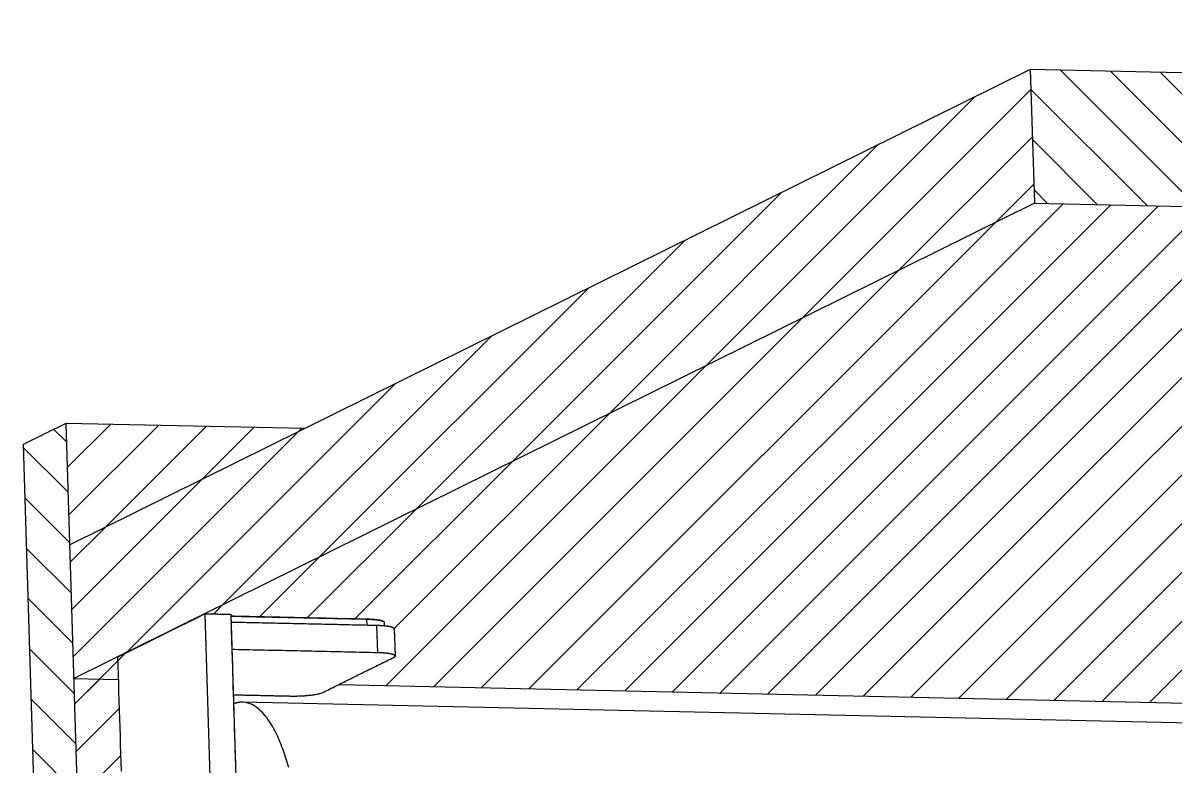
# Model space of a CAD drawing. Header units: inches. Extents: x 61 to 323, y -105 to 194.
# Drawn here: x 287.45 to 295.81, y 38.72 to 44.11 of the extents above; entities that cross this region are included whole.
import ezdxf

# ---------------------------------------------------------------- set-up
doc = ezdxf.new("R2010")
doc.units = ezdxf.units.IN
doc.header["$MEASUREMENT"] = 0
doc.layers.get('0').update_dxf_attribs({"true_color": 0xc2ced6})
for name, color, linetype, lineweight in [('FABRIC-ROLL', 7, 'Continuous', 30), ('SHADE-BRACKET', 7, 'Continuous', 30), ('STRUCTURE-SUB-STRUCTURE_THICK', 7, 'Continuous', 30), ('STRUCTURE-SUB-STRUCTURE_THIN', 7, 'Continuous', 9), ('TEXT', 7, 'Continuous', 18)]:
    doc.layers.add(name, color=color, linetype=linetype, lineweight=lineweight)

msp = doc.modelspace()

# ---------------------------------------------------------------- hatches: boundary and pattern name
at = {"layer": 'STRUCTURE-SUB-STRUCTURE_THIN', "transparency": 33554559}
h = msp.add_hatch(dxfattribs=at)
h.set_pattern_fill('ANSI31', color=256, scale=2, angle=90)
h.set_pattern_definition([(135, (221.57175, -90.01034), (-0.1767767, -0.1767767), [])])
h.paths.add_polyline_path([(320.2767, 44.0938), (319.3474, 44.1143), (319.5602, 37.1766), (320.4896, 37.156)])
h.paths.add_polyline_path([(319.3744, 43.2329), (294.7523, 43.7773), (294.782, 42.8092), (319.4041, 42.2649)])
h.paths.add_polyline_path([(287.7631, 41.2122), (287.4522, 41.0583), (287.665, 34.1205), (287.9759, 34.2745)])
h = msp.add_hatch(dxfattribs=at)
h.set_pattern_fill('ANSI31', color=256, scale=2)
h.set_pattern_definition([(45, (221.57175, -90.01034), (-0.1767767, 0.1767767), [])])
h.paths.add_polyline_path([(320.4896, 37.156), (319.5602, 37.1766), (312.2872, 33.5762), (313.2165, 33.5556)])
edge = h.paths.add_edge_path()
edge.add_line((289.532, 36.1822), (288.9529, 36.195))
edge.add_spline(control_points=[(288.9765, 36.1945), (288.9682, 36.1947), (288.9513, 36.1965), (288.9171, 36.2058), (288.8841, 36.2239), (288.8532, 36.2486), (288.8207, 36.2806), (288.7818, 36.331), (288.7393, 36.404), (288.6998, 36.491), (288.6636, 36.591), (288.6429, 36.6625), (288.633, 36.7002)], knot_values=[0, 0, 0, 0, 0.038844, 0.078622, 0.164097, 0.211324, 0.262128, 0.375601, 0.506124, 0.654056, 0.818993, 1, 1, 1, 1], degree=3, periodic=0)
edge.add_line((288.6326, 36.7017), (288.4671, 36.7054))
edge.add_spline(control_points=[(288.4937, 36.7048), (288.4892, 36.7049), (288.4801, 36.7057), (288.4665, 36.7088), (288.453, 36.7137), (288.4397, 36.7204), (288.4265, 36.729), (288.4087, 36.7431), (288.3964, 36.7558), (288.3886, 36.7649)], knot_values=[0, 0, 0, 0, 0.108979, 0.219703, 0.333828, 0.452848, 0.578037, 0.710456, 1, 1, 1, 1], degree=3, periodic=0)
edge.add_spline(control_points=[(288.3869, 36.7669), (288.3802, 36.7748), (288.3669, 36.7921), (288.3486, 36.821), (288.331, 36.8537), (288.3141, 36.8902), (288.2982, 36.9302), (288.2832, 36.9737), (288.2692, 37.0203), (288.2563, 37.07), (288.2446, 37.1225), (288.2302, 37.1971), (288.2156, 37.2958), (288.2035, 37.4194), (288.1991, 37.504), (288.1978, 37.5471)], knot_values=[0, 0, 0, 0, 0.038348, 0.080295, 0.125922, 0.175237, 0.228185, 0.284668, 0.344542, 0.407637, 0.473751, 0.542662, 0.687856, 0.841092, 1, 1, 1, 1], degree=3, periodic=0)
edge.add_line((288.1978, 37.5471), (288.1423, 39.3556))
edge.add_line((288.1423, 39.3556), (287.8198, 39.3627))
edge.add_line((287.8198, 39.3627), (287.9759, 34.2745))
edge.add_line((287.9759, 34.2745), (309.0675, 33.8082))
edge.add_line((309.0675, 33.8082), (309.066, 33.86))
edge.add_line((309.066, 33.86), (309.0867, 33.8703))
edge.add_line((309.0867, 33.8703), (309.088, 33.8709))
edge.add_line((309.088, 33.8709), (309.0889, 33.8784))
edge.add_line((309.0889, 33.8784), (309.4012, 34.033))
edge.add_arc((308.8648, 34.7312), 0.8805, 307.53195, 310.49551)
edge.add_line((309.4366, 34.0616), (309.4352, 34.1075))
edge.add_line((309.4352, 34.1075), (309.3504, 34.1094))
edge.add_line((309.3504, 34.1094), (309.344, 34.1095))
edge.add_line((309.344, 34.1095), (309.338, 34.1066))
edge.add_line((309.338, 34.1066), (289.4438, 34.5464))
edge.add_line((289.4438, 34.5464), (289.4498, 34.5494))
edge.add_line((289.4498, 34.5494), (289.3758, 34.551))
edge.add_line((289.3758, 34.551), (289.3701, 34.7376))
edge.add_spline(control_points=[(289.4759, 34.9656), (289.4723, 34.954), (289.4648, 34.9315), (289.4528, 34.8988), (289.4404, 34.8677), (289.4276, 34.8386), (289.4144, 34.8113), (289.4008, 34.7859), (289.3869, 34.7625), (289.3772, 34.7479), (289.3722, 34.741)], knot_values=[0, 0, 0, 0, 0.146183, 0.28665, 0.421169, 0.549577, 0.671739, 0.787553, 0.896978, 1, 1, 1, 1], degree=3, periodic=0)
edge.add_spline(control_points=[(289.4956, 34.9753), (289.4954, 34.9755), (289.4951, 34.976), (289.4946, 34.9766), (289.4941, 34.9769), (289.4937, 34.977), (289.4935, 34.977)], knot_values=[0, 0, 0, 0, 0.313111, 0.577558, 0.800912, 1, 1, 1, 1], degree=3, periodic=0)
edge.add_line((289.4943, 34.977), (289.5645, 34.9755))
edge.add_line((289.5645, 34.9755), (289.569, 34.9754))
edge.add_line((289.569, 34.9754), (289.532, 36.1822))
h.paths.add_polyline_path([(309.0952, 33.8815), (315.7429, 37.1723), (316.062, 37.334), (309.4143, 34.0432)])

# ---------------------------------------------------------------- linework, layer by layer
at = {"color": 7, "linetype": 'Continuous'}
for points in [[(288.1373, 39.5179), (288.7696, 39.8309), (288.7708, 39.832), (288.7714, 39.8328), (288.957, 39.8287), (288.9583, 39.8279), (288.959, 39.8267), (289.0195, 37.8559)], [(288.7708, 39.832), (288.7721, 39.8312), (288.9577, 39.8271)], [(288.9668, 39.5722), (288.9674, 39.5725)]]:
    msp.add_lwpolyline(points, dxfattribs=at)
at = {"layer": 'FABRIC-ROLL', "linetype": 'Continuous'}
for points in [[(289.7437, 39.3202), (307.606, 38.9253)], [(289.3776, 38.7172), (289.3733, 38.7325), (289.3688, 38.7477), (289.3643, 38.763), (289.3596, 38.7782), (289.3547, 38.7933), (289.3497, 38.8084), (289.3446, 38.8235), (289.3393, 38.8385), (289.3339, 38.8535), (289.3283, 38.8684), (289.3225, 38.8832), (289.3166, 38.8979), (289.3104, 38.9126), (289.3041, 38.9272), (289.2975, 38.9417), (289.2908, 38.9561), (289.2838, 38.9704), (289.2766, 38.9845), (289.2691, 38.9986), (289.2613, 39.0125), (289.2533, 39.0262), (289.2449, 39.0397), (289.2362, 39.053), (289.2272, 39.0661), (289.2178, 39.079), (289.208, 39.0915), (289.1978, 39.1037), (289.1871, 39.1155), (289.1759, 39.1268), (289.1642, 39.1376), (289.152, 39.1477), (289.1391, 39.1572), (289.1257, 39.1657), (289.1117, 39.1733), (289.0971, 39.1797), (289.082, 39.1848), (289.0665, 39.1884), (289.0507, 39.1904), (289.0422, 39.1908), (289.0409, 39.1908), (289.0397, 39.1908), (289.0385, 39.1908), (289.0373, 39.1908), (289.0361, 39.1908), (289.0348, 39.1907), (289.0336, 39.1907), (289.0324, 39.1906), (289.0312, 39.1906), (289.03, 39.1905), (289.0287, 39.1904), (289.0275, 39.1903), (289.0263, 39.1902), (289.0251, 39.1901), (289.0239, 39.19), (289.0226, 39.1899), (289.0214, 39.1897), (289.0202, 39.1896), (289.019, 39.1894), (289.0178, 39.1892), (289.0166, 39.1891), (289.0154, 39.1889), (289.0142, 39.1887), (289.0129, 39.1885), (289.0117, 39.1883), (289.0105, 39.188), (289.0093, 39.1878), (289.0081, 39.1876), (289.0069, 39.1873), (289.0057, 39.1871), (289.0045, 39.1868), (289.0034, 39.1865), (289.0022, 39.1862), (289.001, 39.1859), (288.9998, 39.1856), (288.9986, 39.1853), (288.9974, 39.185), (288.9963, 39.1847), (288.9951, 39.1843), (288.9939, 39.184), (288.9927, 39.1836), (288.9916, 39.1833), (288.9904, 39.1829), (288.9892, 39.1825), (288.9881, 39.1821), (288.9869, 39.1817), (288.9858, 39.1813), (288.9846, 39.1809), (288.9835, 39.1805), (288.9823, 39.1801), (288.9812, 39.1796), (288.98, 39.1792), (288.9789, 39.1787)], [(308.9147, 38.7514), (289.0428, 39.1908)]]:
    msp.add_lwpolyline(points, dxfattribs=at)
at = {"layer": 'SHADE-BRACKET', "linetype": 'Continuous'}
for points in [[(288.7706, 39.8324), (288.7503, 39.8223), (288.7299, 39.8123), (288.7095, 39.8022), (288.6891, 39.7921), (288.6688, 39.782), (288.6484, 39.7719), (288.628, 39.7618), (288.6077, 39.7518), (288.5873, 39.7417), (288.5669, 39.7316), (288.5466, 39.7215), (288.5262, 39.7114), (288.5058, 39.7013), (288.4854, 39.6913), (288.4651, 39.6812), (288.4447, 39.6711), (288.4243, 39.661), (288.404, 39.6509), (288.3836, 39.6408), (288.3632, 39.6307), (288.3428, 39.6207), (288.3225, 39.6106), (288.3021, 39.6005), (288.2817, 39.5904), (288.2614, 39.5803), (288.241, 39.5702), (288.2206, 39.5602), (288.2002, 39.5501), (288.1799, 39.54), (288.1595, 39.5299), (288.1391, 39.5198), (288.1391, 39.5198), (288.1391, 39.5198), (288.139, 39.5197), (288.139, 39.5197), (288.1389, 39.5196), (288.1389, 39.5196), (288.1389, 39.5196), (288.1388, 39.5195), (288.1388, 39.5195), (288.1387, 39.5195), (288.1387, 39.5194), (288.1387, 39.5194), (288.1386, 39.5194), (288.1386, 39.5193), (288.1385, 39.5193), (288.1385, 39.5192), (288.1385, 39.5192), (288.1384, 39.5192), (288.1384, 39.5191), (288.1383, 39.5191), (288.1383, 39.5191), (288.1383, 39.519), (288.1382, 39.519), (288.1382, 39.519), (288.1381, 39.5189), (288.1381, 39.5189), (288.1381, 39.5188), (288.138, 39.5188), (288.138, 39.5188), (288.1379, 39.5187), (288.1379, 39.5187), (288.1379, 39.5187), (288.1379, 39.5186), (288.1378, 39.5186), (288.1378, 39.5186), (288.1378, 39.5186), (288.1378, 39.5185), (288.1378, 39.5185), (288.1377, 39.5185), (288.1377, 39.5185), (288.1377, 39.5184), (288.1377, 39.5184), (288.1377, 39.5184), (288.1377, 39.5184), (288.1376, 39.5183), (288.1376, 39.5183), (288.1376, 39.5183), (288.1376, 39.5183), (288.1376, 39.5182), (288.1375, 39.5182), (288.1375, 39.5182), (288.1375, 39.5182), (288.1375, 39.5181), (288.1375, 39.5181), (288.1374, 39.5181), (288.1374, 39.518), (288.1374, 39.518), (288.1374, 39.518), (288.1374, 39.518), (288.1373, 39.5179), (288.1373, 39.5179), (288.1373, 39.5179), (288.1393, 39.4543), (288.1412, 39.3907), (288.1432, 39.3272), (288.1451, 39.2636), (288.1471, 39.2), (288.149, 39.1364), (288.151, 39.0729), (288.1529, 39.0093), (288.1549, 38.9457), (288.1568, 38.8821), (288.1588, 38.8186), (288.1607, 38.755), (288.1627, 38.6914)], [(288.7696, 39.8309), (288.8301, 37.8601), (288.8326, 37.8604), (288.7721, 39.8312)], [(288.9583, 39.8279), (288.9583, 39.8279), (288.9583, 39.8278), (288.9583, 39.8278), (288.9583, 39.8278), (288.9583, 39.8278), (288.9582, 39.8278), (288.9582, 39.8277), (288.9582, 39.8277), (288.9582, 39.8277), (288.9582, 39.8277), (288.9582, 39.8276), (288.9581, 39.8276), (288.9581, 39.8276), (288.9581, 39.8276), (288.9581, 39.8276), (288.9581, 39.8275), (288.9581, 39.8275), (288.9581, 39.8275), (288.958, 39.8275), (288.958, 39.8275), (288.958, 39.8274), (288.958, 39.8274), (288.958, 39.8274), (288.958, 39.8274), (288.9579, 39.8274), (288.9579, 39.8273), (288.9579, 39.8273), (288.9579, 39.8273), (288.9579, 39.8273), (288.9579, 39.8272), (288.9579, 39.8272), (288.9578, 39.8272), (288.9578, 39.8272), (288.9578, 39.8272), (288.9578, 39.8271), (288.9578, 39.8271), (288.9578, 39.8271), (288.9577, 39.8271), (288.9581, 39.8144), (288.9597, 39.7635), (288.9612, 39.7126), (288.9628, 39.6618), (288.9644, 39.6109), (288.9659, 39.5601), (288.9675, 39.5092), (288.969, 39.4583), (288.9706, 39.4075), (288.9722, 39.3566), (288.9737, 39.3058), (288.9753, 39.2549), (288.9768, 39.204), (288.9784, 39.1532), (288.98, 39.1023), (288.9815, 39.0515), (288.9831, 39.0006), (288.9846, 38.9497), (288.9862, 38.8989), (288.9878, 38.848), (288.9893, 38.7972), (288.9909, 38.7463), (288.9925, 38.6954)], [(288.9593, 39.8164), (288.9814, 39.8159), (289.0035, 39.8154), (289.0255, 39.8149), (289.0476, 39.8144), (289.0697, 39.8139), (289.0918, 39.8135), (289.1138, 39.813), (289.1359, 39.8125), (289.158, 39.812), (289.1801, 39.8115), (289.2021, 39.811), (289.2242, 39.8105), (289.2463, 39.81), (289.2684, 39.8096), (289.2904, 39.8091), (289.3125, 39.8086), (289.3346, 39.8081), (289.3567, 39.8076), (289.3787, 39.8071), (289.4008, 39.8066), (289.4229, 39.8061), (289.445, 39.8057), (289.467, 39.8052), (289.4891, 39.8047), (289.5112, 39.8042), (289.5333, 39.8037), (289.5553, 39.8032), (289.5774, 39.8027), (289.5995, 39.8022), (289.6216, 39.8017), (289.6436, 39.8013), (289.6657, 39.8008), (289.6878, 39.8003), (289.7099, 39.7998), (289.7319, 39.7993), (289.754, 39.7988), (289.7761, 39.7983), (289.7982, 39.7978), (289.8202, 39.7974), (289.8423, 39.7969), (289.8644, 39.7964), (289.8864, 39.7959), (289.9085, 39.7954), (289.9306, 39.7949), (289.9431, 39.7946), (289.9459, 39.7946), (289.9487, 39.7945), (289.9516, 39.7944), (289.9544, 39.7943), (289.9572, 39.7942), (289.9601, 39.7941), (289.9629, 39.794), (289.9657, 39.7938), (289.9686, 39.7937), (289.9714, 39.7935), (289.9742, 39.7934), (289.977, 39.7932), (289.9799, 39.793), (289.9827, 39.7928), (289.9855, 39.7926), (289.9884, 39.7924), (289.9912, 39.7922), (289.994, 39.7919), (289.9968, 39.7917), (289.9997, 39.7914), (290.0025, 39.7911), (290.0053, 39.7908), (290.0081, 39.7905), (290.0109, 39.7902), (290.0137, 39.7898), (290.0166, 39.7895), (290.0194, 39.7891), (290.0222, 39.7887), (290.025, 39.7882), (290.0278, 39.7878), (290.0306, 39.7873), (290.0334, 39.7868), (290.0361, 39.7862), (290.0389, 39.7857), (290.0417, 39.785), (290.0444, 39.7844), (290.0472, 39.7837), (290.0499, 39.7829), (290.0526, 39.782), (290.0553, 39.7811), (290.0579, 39.78), (290.0605, 39.7788), (290.0629, 39.7774), (290.0652, 39.7757)], [(288.9594, 39.8147), (288.9968, 39.8139), (289.0343, 39.8131), (289.0718, 39.8123), (289.1093, 39.8114), (289.1468, 39.8106), (289.1843, 39.8098), (289.2218, 39.8089), (289.2593, 39.8081), (289.2967, 39.8073), (289.3342, 39.8065), (289.3717, 39.8056), (289.4092, 39.8048), (289.4467, 39.804), (289.4842, 39.8031), (289.5217, 39.8023), (289.5592, 39.8015), (289.5967, 39.8007), (289.6341, 39.7998), (289.6716, 39.799), (289.7091, 39.7982), (289.7466, 39.7973), (289.7841, 39.7965), (289.8216, 39.7957), (289.8591, 39.7949), (289.8966, 39.794), (289.934, 39.7932), (289.9451, 39.7929), (289.9496, 39.7928), (289.9541, 39.7927), (289.9587, 39.7925), (289.9632, 39.7923), (289.9677, 39.7921), (289.9722, 39.7919), (289.9766, 39.7916), (289.9811, 39.7913), (289.9856, 39.791), (289.9901, 39.7907), (289.9946, 39.7903), (289.9991, 39.7899), (290.0036, 39.7894), (290.0081, 39.789), (290.0125, 39.7884), (290.017, 39.7879), (290.0215, 39.7873), (290.0259, 39.7866), (290.0304, 39.7859), (290.0348, 39.7851), (290.0392, 39.7842), (290.0436, 39.7832), (290.048, 39.7822), (290.0523, 39.7809), (290.0566, 39.7795), (290.0585, 39.7788), (290.0589, 39.7786), (290.0593, 39.7785), (290.0596, 39.7783), (290.06, 39.7782), (290.0603, 39.778), (290.0607, 39.7778), (290.0611, 39.7777), (290.0614, 39.7775), (290.0618, 39.7773), (290.0621, 39.7772), (290.0625, 39.777), (290.0628, 39.7768), (290.0632, 39.7766), (290.0635, 39.7764), (290.0638, 39.7762), (290.0642, 39.776), (290.0645, 39.7758), (290.0648, 39.7756), (290.0652, 39.7754), (290.0655, 39.7752), (290.0658, 39.775), (290.0661, 39.7747), (290.0664, 39.7745), (290.0668, 39.7742), (290.0671, 39.774), (290.0672, 39.7738), (290.0673, 39.7738), (290.0673, 39.7737), (290.0674, 39.7737), (290.0674, 39.7737), (290.0674, 39.7736), (290.0675, 39.7736), (290.0675, 39.7735), (290.0675, 39.7735), (290.0676, 39.7735), (290.0676, 39.7734), (290.0677, 39.7734), (290.0677, 39.7733), (290.0677, 39.7733), (290.0678, 39.7733), (290.0678, 39.7732), (290.0679, 39.7732), (290.0679, 39.7731), (290.0679, 39.7731), (290.068, 39.7731), (290.068, 39.773), (290.068, 39.773), (290.0681, 39.7729), (290.0681, 39.7729), (290.0682, 39.7729), (290.0682, 39.7728), (290.0682, 39.7728), (290.0683, 39.7726), (290.0683, 39.7725), (290.0684, 39.7724), (290.0685, 39.7722), (290.0685, 39.7721), (290.0686, 39.772), (290.0686, 39.7718), (290.0687, 39.7717), (290.0687, 39.7716), (290.0688, 39.7714), (290.0689, 39.7713), (290.0689, 39.7712), (290.069, 39.771), (290.069, 39.7709), (290.0691, 39.7708), (290.0691, 39.7706), (290.0692, 39.7705), (290.0693, 39.7704), (290.0693, 39.7702), (290.0694, 39.7701), (290.0694, 39.77), (290.0695, 39.7698), (290.0695, 39.7697), (290.0696, 39.7696), (290.0697, 39.7694), (290.0697, 39.7693)], [(289.9408, 39.7947), (289.9415, 39.793), (289.9429, 39.7481)], [(288.9768, 39.2447), (288.9872, 39.2445), (288.9975, 39.2442), (289.0079, 39.244), (289.0182, 39.2438), (289.0286, 39.2435), (289.0389, 39.2433), (289.0493, 39.2431), (289.0596, 39.2429), (289.07, 39.2426), (289.0803, 39.2424), (289.0907, 39.2422), (289.101, 39.2419), (289.1114, 39.2417), (289.1217, 39.2415), (289.1321, 39.2413), (289.1424, 39.241), (289.1528, 39.2408), (289.1631, 39.2406), (289.1735, 39.2403), (289.1838, 39.2401), (289.1942, 39.2399), (289.2045, 39.2397), (289.2149, 39.2394), (289.2252, 39.2392), (289.2355, 39.239), (289.2459, 39.2387), (289.2562, 39.2385), (289.2666, 39.2383), (289.2769, 39.2381), (289.2873, 39.2378), (289.2976, 39.2376), (289.308, 39.2374), (289.3183, 39.2371), (289.3287, 39.2369), (289.339, 39.2367), (289.3494, 39.2365), (289.3597, 39.2362), (289.3701, 39.236), (289.3804, 39.2358), (289.3892, 39.2356), (289.3952, 39.2355), (289.4013, 39.2354), (289.4073, 39.2354), (289.4134, 39.2354), (289.4195, 39.2354), (289.4255, 39.2355), (289.4316, 39.2355), (289.4376, 39.2357), (289.4437, 39.2358), (289.4498, 39.236), (289.4558, 39.2362), (289.4619, 39.2365), (289.4679, 39.2367), (289.474, 39.237), (289.48, 39.2374), (289.4861, 39.2377), (289.4921, 39.2381), (289.4982, 39.2386), (289.5042, 39.239), (289.5103, 39.2395), (289.5163, 39.2401), (289.5223, 39.2407), (289.5284, 39.2413), (289.5344, 39.2419), (289.5404, 39.2426), (289.5464, 39.2434), (289.5524, 39.2442), (289.5584, 39.245), (289.5644, 39.2459), (289.5704, 39.2469), (289.5764, 39.2479), (289.5824, 39.249), (289.5883, 39.2502), (289.5942, 39.2515), (289.6001, 39.2529), (289.606, 39.2545), (289.6118, 39.2562), (289.6175, 39.2582), (289.6231, 39.2605), (289.6342, 39.266), (289.6472, 39.2724), (289.6602, 39.2788), (289.6732, 39.2853), (289.6861, 39.2917), (289.6991, 39.2981), (289.7121, 39.3045), (289.7251, 39.311), (289.7381, 39.3174), (289.7511, 39.3238), (289.764, 39.3303), (289.777, 39.3367), (289.79, 39.3431), (289.803, 39.3495), (289.816, 39.356), (289.829, 39.3624), (289.8419, 39.3688), (289.8549, 39.3752), (289.8679, 39.3817), (289.8809, 39.3881), (289.8939, 39.3945), (289.9069, 39.401), (289.9198, 39.4074), (289.9328, 39.4138), (289.9458, 39.4202), (289.9588, 39.4267), (289.9718, 39.4331), (289.9848, 39.4395), (289.9977, 39.4459), (290.0107, 39.4524), (290.0237, 39.4588), (290.0367, 39.4652), (290.0497, 39.4717), (290.0627, 39.4781), (290.0756, 39.4845), (290.0886, 39.4909), (290.1016, 39.4974), (290.1146, 39.5038), (290.1276, 39.5102), (290.139, 39.5159), (290.1393, 39.516), (290.1396, 39.5162), (290.1399, 39.5164), (290.1403, 39.5165), (290.1406, 39.5167), (290.1409, 39.5169), (290.1412, 39.517), (290.1415, 39.5172), (290.1418, 39.5174), (290.1421, 39.5176), (290.1425, 39.5178), (290.1428, 39.518), (290.1431, 39.5182), (290.1434, 39.5184), (290.1437, 39.5186), (290.144, 39.5188), (290.1443, 39.519), (290.1445, 39.5192), (290.1448, 39.5194), (290.1451, 39.5197), (290.1454, 39.5199), (290.1457, 39.5201), (290.1459, 39.5204), (290.1462, 39.5206), (290.1464, 39.5209), (290.1467, 39.5212), (290.1469, 39.5214), (290.1472, 39.5217), (290.1474, 39.522), (290.1476, 39.5223), (290.1478, 39.5226), (290.148, 39.5229), (290.1481, 39.5232), (290.1483, 39.5236), (290.1484, 39.5239), (290.1485, 39.5243), (290.1486, 39.5246), (290.1486, 39.525), (290.1486, 39.5254), (290.1483, 39.5272), (290.1463, 39.5299), (290.1436, 39.5319), (290.1407, 39.5336), (290.1376, 39.5349), (290.1344, 39.5361), (290.1312, 39.5372), (290.128, 39.5381), (290.1247, 39.5389), (290.1214, 39.5397), (290.1181, 39.5404), (290.1148, 39.5411), (290.1115, 39.5417), (290.1082, 39.5423), (290.1049, 39.5428), (290.1015, 39.5433), (290.0982, 39.5438), (290.0949, 39.5442), (290.0915, 39.5447), (290.0882, 39.5451), (290.0848, 39.5454), (290.0815, 39.5458), (290.0781, 39.5461), (290.0747, 39.5464), (290.0714, 39.5467), (290.068, 39.547), (290.0647, 39.5472), (290.0613, 39.5475), (290.0579, 39.5477), (290.0546, 39.5479), (290.0512, 39.5481), (290.0478, 39.5483), (290.0445, 39.5484), (290.0411, 39.5486), (290.0377, 39.5487), (290.0344, 39.5489), (290.031, 39.549), (290.0276, 39.5491), (290.0242, 39.5492), (290.0209, 39.5492), (289.9972, 39.5498), (289.9706, 39.5504), (289.9441, 39.5509), (289.9175, 39.5515), (289.8909, 39.5521), (289.8643, 39.5527), (289.8378, 39.5533), (289.8112, 39.5539), (289.7846, 39.5545), (289.758, 39.5551), (289.7315, 39.5556), (289.7049, 39.5562), (289.6783, 39.5568), (289.6517, 39.5574), (289.6252, 39.558), (289.5986, 39.5586), (289.572, 39.5592), (289.5454, 39.5598), (289.5189, 39.5603), (289.4923, 39.5609), (289.4657, 39.5615), (289.4391, 39.5621), (289.4126, 39.5627), (289.386, 39.5633), (289.3594, 39.5639), (289.3328, 39.5645), (289.3063, 39.565), (289.2797, 39.5656), (289.2531, 39.5662), (289.2265, 39.5668), (289.2, 39.5674), (289.1734, 39.568), (289.1468, 39.5686), (289.1202, 39.5692), (289.0937, 39.5697), (289.0671, 39.5703), (289.0405, 39.5709), (289.0139, 39.5715), (288.9874, 39.5721), (288.9674, 39.5738), (288.9672, 39.5788), (288.9671, 39.5837), (288.9669, 39.5887), (288.9668, 39.5937), (288.9666, 39.5987), (288.9665, 39.6037), (288.9663, 39.6086), (288.9662, 39.6136), (288.966, 39.6186), (288.9659, 39.6236), (288.9657, 39.6285), (288.9656, 39.6335), (288.9654, 39.6385), (288.9653, 39.6435), (288.9651, 39.6485), (288.965, 39.6534), (288.9648, 39.6584), (288.9646, 39.6634), (288.9645, 39.6684), (288.9643, 39.6734), (288.9642, 39.6783), (288.964, 39.6833), (288.9639, 39.6883), (288.9637, 39.6933), (288.9636, 39.6982), (288.9634, 39.7032), (288.9633, 39.7082), (288.9631, 39.7132), (288.963, 39.7182), (288.9628, 39.7231), (288.9627, 39.7281), (288.9625, 39.7331), (288.9624, 39.7381), (288.9622, 39.7431), (288.962, 39.748), (288.9619, 39.753), (288.9617, 39.758), (288.9616, 39.763), (288.9614, 39.7679), (288.9614, 39.7698), (288.9614, 39.7698), (288.9613, 39.7698), (288.9613, 39.7698), (288.9613, 39.7698), (288.9613, 39.7698), (288.9613, 39.7698), (288.9613, 39.7698), (288.9612, 39.7697), (288.9612, 39.7697), (288.9612, 39.7697), (288.9612, 39.7697), (288.9612, 39.7697), (288.9612, 39.7697), (288.9611, 39.7697), (288.9611, 39.7697), (288.9611, 39.7697), (288.9611, 39.7697), (288.9611, 39.7697), (288.9611, 39.7697), (288.9611, 39.7697), (288.961, 39.7696), (288.961, 39.7696), (288.961, 39.7696), (288.961, 39.7696), (288.961, 39.7696), (288.961, 39.7696), (288.9609, 39.7696), (288.9609, 39.7696), (288.9609, 39.7696), (288.9609, 39.7696), (288.9609, 39.7696), (288.9609, 39.7696), (288.9608, 39.7695), (288.9608, 39.7695), (288.9608, 39.7695), (288.9608, 39.7695), (288.9608, 39.7695), (288.9608, 39.7695), (288.9607, 39.7695)], [(290.1426, 39.7228), (290.1419, 39.7251), (290.1405, 39.7269), (290.1387, 39.7285), (290.1367, 39.7297), (290.1346, 39.7309), (290.1324, 39.7318), (290.1303, 39.7327), (290.128, 39.7335), (290.1258, 39.7342), (290.1235, 39.7349), (290.1212, 39.7356), (290.1189, 39.7362), (290.1166, 39.7367), (290.1143, 39.7372), (290.112, 39.7377), (290.1097, 39.7382), (290.1074, 39.7386), (290.1051, 39.7391), (290.1027, 39.7395), (290.1004, 39.7399), (290.0981, 39.7402), (290.0957, 39.7406), (290.0934, 39.7409), (290.091, 39.7412), (290.0887, 39.7415), (290.0863, 39.7418), (290.084, 39.7421), (290.0816, 39.7424), (290.0793, 39.7426), (290.0769, 39.7429), (290.0746, 39.7431), (290.0722, 39.7434), (290.0699, 39.7436), (290.0675, 39.7438), (290.0652, 39.744), (290.0628, 39.7442), (290.0605, 39.7444), (290.0581, 39.7445), (290.0557, 39.7447), (290.0534, 39.7449), (290.051, 39.745), (290.0487, 39.7452), (290.0463, 39.7453), (290.0439, 39.7454), (290.0416, 39.7456), (290.0392, 39.7457), (290.0369, 39.7458), (290.0345, 39.7459), (290.0321, 39.746), (290.0298, 39.7461), (290.0274, 39.7462), (290.025, 39.7462), (290.0227, 39.7463), (290.0203, 39.7464), (290.0179, 39.7464), (290.0156, 39.7465), (290.0051, 39.7467), (289.9864, 39.7472), (289.9678, 39.7476), (289.9492, 39.748), (289.9305, 39.7484), (289.9119, 39.7488), (289.8933, 39.7492), (289.8746, 39.7496), (289.856, 39.75), (289.8373, 39.7504), (289.8187, 39.7509), (289.8001, 39.7513), (289.7814, 39.7517), (289.7628, 39.7521), (289.7442, 39.7525), (289.7255, 39.7529), (289.7069, 39.7533), (289.6882, 39.7537), (289.6696, 39.7542), (289.651, 39.7546), (289.6323, 39.755), (289.6137, 39.7554), (289.5951, 39.7558), (289.5764, 39.7562), (289.5578, 39.7566), (289.5391, 39.757), (289.5205, 39.7575), (289.5019, 39.7579), (289.4832, 39.7583), (289.4646, 39.7587), (289.446, 39.7591), (289.4273, 39.7595), (289.4087, 39.7599), (289.39, 39.7603), (289.3714, 39.7607), (289.3528, 39.7612), (289.3341, 39.7616), (289.3155, 39.762), (289.2969, 39.7624), (289.2782, 39.7628), (289.2596, 39.7632), (289.2409, 39.7636), (289.2223, 39.764), (289.2037, 39.7645), (289.185, 39.7649), (289.1664, 39.7653), (289.1478, 39.7657), (289.1291, 39.7661), (289.1105, 39.7665), (289.0918, 39.7669), (289.0732, 39.7673), (289.0546, 39.7678), (289.0359, 39.7682), (289.0173, 39.7686), (288.9987, 39.769), (288.98, 39.7694), (288.9614, 39.7698)], [(290.0144, 39.7465), (290.0205, 39.5493)], [(290.0697, 39.7693), (290.0705, 39.7434)], [(290.1426, 39.7228), (290.1486, 39.5255)]]:
    msp.add_lwpolyline(points, dxfattribs=at)
at = {"layer": 'STRUCTURE-SUB-STRUCTURE_THICK'}
for points in [[(294.7523, 43.7773), (287.7901, 40.3308)], [(319.3744, 43.2329), (294.7523, 43.7773), (294.782, 42.8092), (319.4041, 42.2649), (318.4713, 41.8031)], [(294.782, 42.8092), (287.8198, 39.3627), (288.1423, 39.3556)], [(287.7631, 41.2122), (287.4522, 41.0583), (287.665, 34.1205), (313.2165, 33.5556), (320.4896, 37.156)], [(289.4934, 41.174), (287.7631, 41.2122), (287.9759, 34.2745), (309.0675, 33.8082)]]:
    msp.add_lwpolyline(points, dxfattribs=at)
at = {"layer": 'STRUCTURE-SUB-STRUCTURE_THIN', "linetype": 'Continuous', "transparency": 33554559}
for points in [[(290.4295, 39.305), (293.1021, 41.9776), (294.7567, 43.6323)], [(290.0836, 39.3127), (292.4019, 41.631), (294.3481, 43.5772)], [(290.7754, 39.2974), (293.8022, 42.3242), (294.7672, 43.2892)], [(290.1425, 39.7251), (291.7018, 41.2844), (293.648, 43.2306)], [(289.8603, 39.7965), (291.0016, 40.9378), (292.9478, 42.884)], [(291.1213, 39.2897), (294.5024, 42.6708), (294.7778, 42.9462)], [(291.4672, 39.2821), (294.9897, 42.8046)], [(291.8131, 39.2744), (295.3356, 42.797)], [(292.159, 39.2668), (295.6816, 42.7893)], [(292.5049, 39.2592), (296.0275, 42.7817)], [(292.8508, 39.2515), (296.3734, 42.774)], [(293.1967, 39.2439), (296.7193, 42.7664)], [(293.5427, 39.2362), (297.0652, 42.7587)], [(293.8886, 39.2286), (297.4111, 42.7511)], [(294.2345, 39.2209), (297.757, 42.7434)], [(294.5804, 39.2133), (298.1029, 42.7358)], [(294.9263, 39.2056), (298.4488, 42.7281)], [(295.2722, 39.198), (298.7947, 42.7205)], [(295.6181, 39.1903), (299.1406, 42.7128)], [(289.5144, 39.8041), (290.3015, 40.5912), (292.2477, 42.5374)], [(289.1685, 39.8118), (289.6013, 40.2446), (291.5475, 42.1908)], [(288.1991, 39.5495), (290.1472, 41.4976)], [(287.7729, 40.8911), (288.0869, 41.2051)], [(287.7835, 40.5481), (288.4328, 41.1974)], [(287.794, 40.2051), (288.0468, 40.4578), (288.7787, 41.1898)], [(287.8045, 39.862), (288.7469, 40.8044), (289.1246, 41.1821)]]:
    msp.add_lwpolyline(points, dxfattribs=at)
at = {"layer": 'STRUCTURE-SUB-STRUCTURE_THIN', "color": 7, "linetype": 'Continuous', "transparency": 33554559}
for points in [[(288.8346, 39.8314), (288.9012, 39.898), (290.8474, 41.8442)], [(287.815, 39.519), (289.4471, 41.151), (289.4705, 41.1745)]]:
    msp.add_lwpolyline(points, dxfattribs=at)
at = {"layer": 'TEXT', "color": 7, "linetype": 'Continuous', "transparency": 33554559}
msp.add_lwpolyline([(287.8256, 39.176), (288.1971, 39.5475)], dxfattribs=at)

doc.saveas('drawing.dxf')
